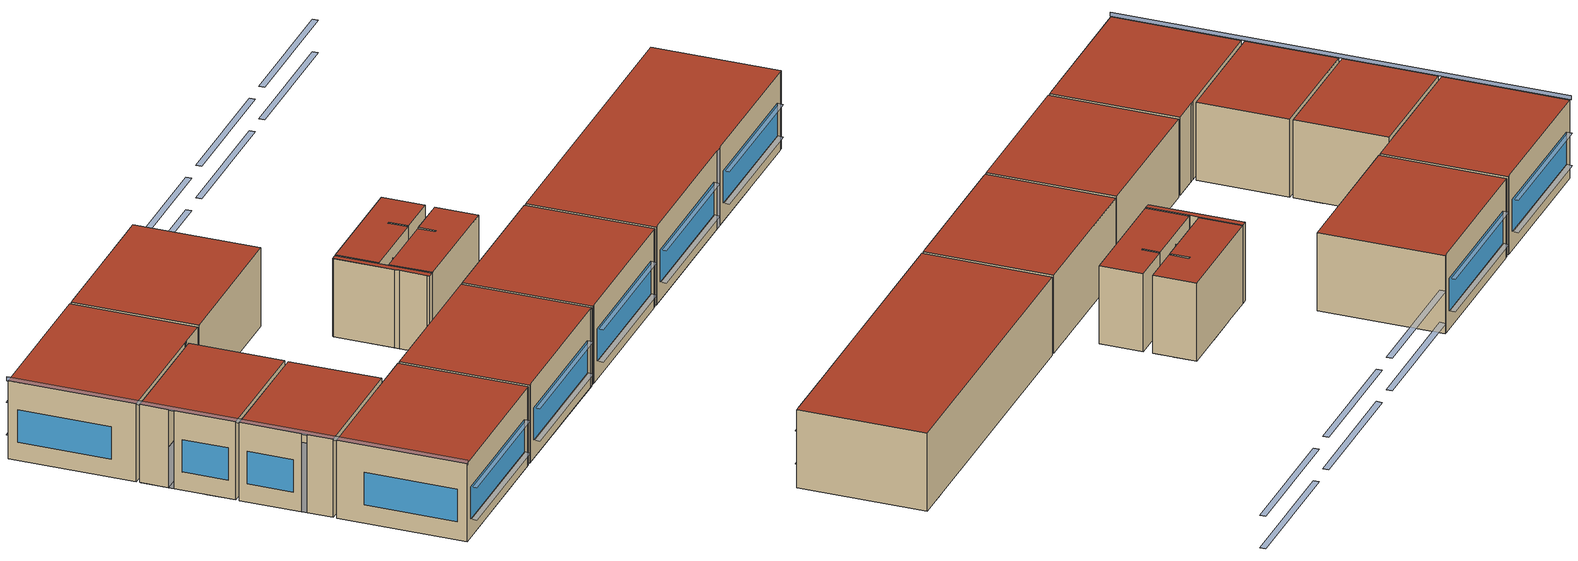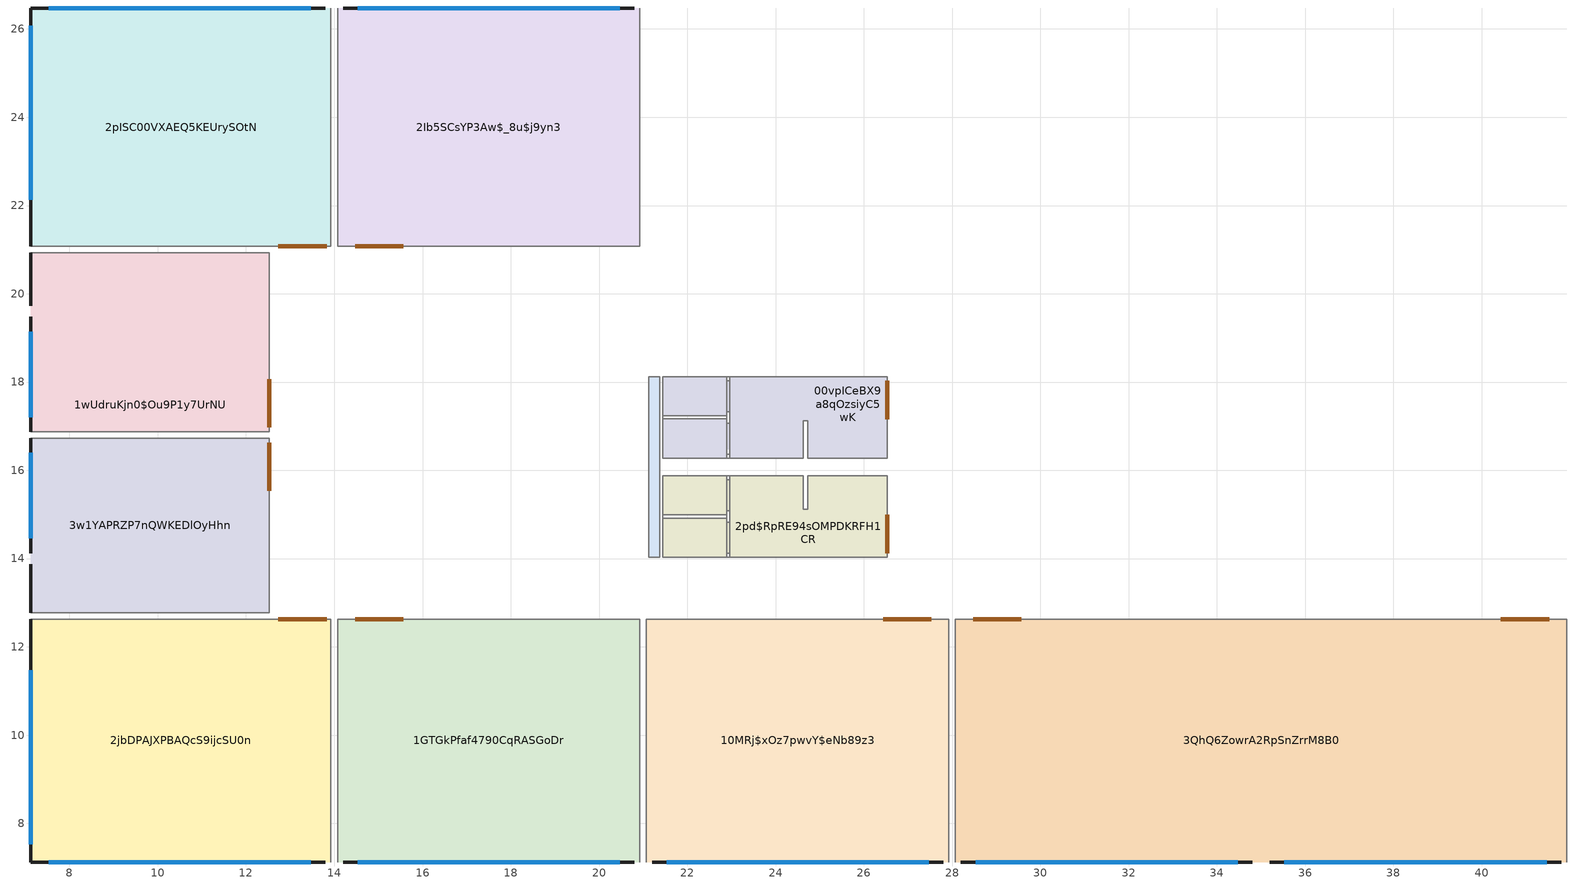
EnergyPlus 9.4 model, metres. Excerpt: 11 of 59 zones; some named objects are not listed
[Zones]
00vpICeBX9a8qOzsiyC5wK
 floor to 2LhbqelWX6PxkTQj1rKqY_ (BPS-InnerFloor_3_0.04_0.06_0.16): 22.89,16.48 22.89,16.27 21.44,16.27 21.44,16.48 z3.9; 24.62,16.48 24.62,16.27 22.96,16.27 22.96,16.48 z3.9; 26.52,16.48 26.52,16.27 24.75,16.27 24.75,16.48 z3.9
 floor adiabatic (BPS-InnerFloor_3_0.04_0.06_0.16): 24.62,16.88 24.62,16.48 21.44,16.48 21.44,16.88 z3.9; 26.52,16.88 26.52,16.48 24.75,16.48 24.75,16.27 24.73,16.27 24.73,17.12 24.65,17.12 24.65,18.12 24.75,18.12 24.75,16.88 z3.9
 floor to 3SFxr_qp9EYuaYJGZcJlIB (BPS-InnerFloor_3_0.04_0.06_0.16): 22.89,18.12 22.89,17.24 21.44,17.24 21.44,18.12 z3.9; 22.96,18.03 22.96,17.33 22.89,17.33 22.89,18.03 z3.9; 24.65,18.12 24.65,17.12 24.62,17.12 24.62,16.88 22.96,16.88 22.96,18.12 z3.9; 22.96,17.07 22.96,16.88 22.89,16.88 22.89,17.07 z3.9; 22.89,17.16 22.89,16.88 21.44,16.88 21.44,17.16 z3.9; 26.52,18.12 26.52,16.88 24.75,16.88 24.75,18.12 z3.9
 wall to 1KWbEeqKX7yBu50E2HAqP6 (BPS-InnerWall_3_0.01_0.15_0.01): 21.44,18.12,7.4 21.44,18.12,3.9 21.44,17.24,3.9 21.44,17.24,6.9 21.44,17.16,6.9 21.44,17.16,3.9 21.44,16.27,3.9 21.44,16.27,7.4
 wall adiabatic (BPS-InnerWall_3_0.01_0.15_0.01): 22.96,17.07 22.89,17.07 / 22.89,17.33 22.96,17.33 z3.9:5.9; 22.89,17.16 21.44,17.16 / 21.44,17.24 22.89,17.24 / 22.96,17.24 22.96,17.16 z3.9:6.9; 24.62,16.27 24.62,17.12 24.73,17.12 24.73,16.27 z3.9:7.4; 22.96,18.12,6.9 22.96,18.12,3.9 22.96,18.03,3.9 22.96,18.03,5.9 22.96,17.33,5.9 22.96,17.33,3.9 22.96,17.24,3.9 22.96,17.24,6.9; 22.96,18.12 22.96,16.27 22.89,16.27 22.89,18.12 z6.9; 22.96,16.37 22.96,17.07 22.89,17.07 22.89,16.37 z5.9; 22.89,17.24 22.89,17.16 21.44,17.16 21.44,17.24 z6.9; 22.96,17.16,6.9 22.96,17.16,3.9 22.96,17.07,3.9 22.96,17.07,5.9 22.96,16.37,5.9 22.96,16.37,3.9 22.96,16.27,3.9 22.96,16.27,6.9; 22.89,17.24,6.9 22.89,17.24,3.9 22.89,17.33,3.9 22.89,17.33,5.9 22.89,18.03,5.9 22.89,18.03,3.9 22.89,18.12,3.9 22.89,18.12,6.9; 22.89,16.27,6.9 22.89,16.27,3.9 22.89,16.37,3.9 22.89,16.37,5.9 22.89,17.07,5.9 22.89,17.07,3.9 22.89,17.16,3.9 22.89,17.16,6.9; 22.96,17.33 22.96,18.03 22.89,18.03 22.89,17.33 z5.9
 wall to 1Pa4Dm1xXFOuQ42mT39OUf (BPS-InnerWall_3_0.01_0.15_0.01): 22.96,18.03 22.89,18.03 z3.9:5.9; 26.52,16.27 26.52,18.12 z3.9:7.4; 26.52,18.12,7.4 26.52,18.12,3.9 22.96,18.12,3.9 22.96,18.12,6.9 22.89,18.12,6.9 22.89,18.12,3.9 21.44,18.12,3.9 21.44,18.12,7.4
 wall to 2pd$RpRE94sOMPDKRFH1CR (BPS-InnerWall_3_0.01_0.15_0.01): 22.89,16.37 22.96,16.37 z3.9:5.9; 24.73,16.27 26.52,16.27 z3.9:7.4; 21.44,16.27,7.4 21.44,16.27,3.9 22.89,16.27,3.9 22.89,16.27,6.9 22.96,16.27,6.9 22.96,16.27,3.9 24.62,16.27,3.9 24.62,16.27,7.4
 door inside (BPS-InnerDoor_1_0.05): 26.52,17.16 26.52,18.02 z3.9:5.93
 roof outside (BPS-Roof_3_0.15_0.12_0.03): 26.52,16.27 26.52,18.12 21.44,18.12 21.44,16.27 24.62,16.27 24.62,17.12 24.73,17.12 24.73,16.27 z7.4
10MRj$xOz7pwvY$eNb89z3
 floor to 3GmoJyFk9FvAnea6mogixJ (BPS-InnerFloor_3_0.04_0.06_0.16): 27.93,12.63 27.93,7.12 21.07,7.12 21.07,12.63 z3.9
 wall outside (BPS-OuterWall_2_0.175_0.07): 21.2,7.12 27.8,7.12 z3.9:7.4
 wall adiabatic (BPS-OuterWall_2_0.175_0.07): 21.53,7.12 27.47,7.12 z4.71:4.72
 wall to 1Pa4Dm1xXFOuQ42mT39OUf (BPS-InnerWall_3_0.01_0.15_0.01): 27.93,12.63 21.07,12.63 z3.9:7.4
 wall to 1GTGkPfaf4790CqRASGoDr (BPS-InnerWall_3_0.01_0.15_0.01): 21.07,12.63 21.07,7.12 z3.9:7.4
 wall to 3QhQ6ZowrA2RpSnZrrM8B0 (BPS-InnerWall_3_0.01_0.15_0.01): 27.93,7.12 27.93,12.63 z3.9:7.4
 window (Window_WM_Glas1995_2015Waermeschutzverglasungdreifach_0.024): 21.53,7.12 27.47,7.12 z4.72:6.17
 door inside (BPS-InnerDoor_1_0.05): 27.52,12.63 26.43,12.63 z3.9:5.95
 roof outside (BPS-Roof_3_0.15_0.12_0.03): 27.93,7.12 27.93,12.63 21.07,12.63 21.07,7.12 z7.4
1GTGkPfaf4790CqRASGoDr
 floor to 3GmoJyFk9FvAnea6mogixJ (BPS-InnerFloor_3_0.04_0.06_0.16): 20.93,12.63 20.93,7.12 14.07,7.12 14.07,12.63 z3.9
 wall outside (BPS-OuterWall_2_0.175_0.07): 14.2,7.12 20.8,7.12 z3.9:7.4
 wall adiabatic (BPS-OuterWall_2_0.175_0.07): 14.53,7.12 20.47,7.12 z4.71:4.72
 wall to 1Pa4Dm1xXFOuQ42mT39OUf (BPS-InnerWall_3_0.01_0.15_0.01): 20.93,12.63 14.07,12.63 z3.9:7.4
 wall to 2jbDPAJXPBAQcS9ijcSU0n (BPS-InnerWall_3_0.01_0.15_0.01): 14.07,12.63 14.07,7.12 z3.9:7.4
 window (Window_WM_Glas1995_2015Waermeschutzverglasungdreifach_0.024): 14.53,7.12 20.47,7.12 z4.72:6.17
 door inside (BPS-InnerDoor_1_0.05): 15.56,12.63 14.47,12.63 z3.9:5.95
 roof outside (BPS-Roof_3_0.15_0.12_0.03): 20.93,7.12 20.93,12.63 14.07,12.63 14.07,7.12 z7.4
1KWbEeqKX7yBu50E2HAqP6
 floor to 0i7JKizpr1lxfx1F71b7wt (BPS-InnerFloor_3_0.04_0.06_0.16): 21.38,18.12 21.38,16.88 21.12,16.88 21.12,18.12 z3.9
 floor adiabatic (BPS-InnerFloor_3_0.04_0.06_0.16): 21.38,16.88 21.38,16.48 21.12,16.48 21.12,16.88 z3.9
 floor to 2LhbqelWX6PxkTQj1rKqY_ (BPS-InnerFloor_3_0.04_0.06_0.16): 21.38,16.48 21.38,14.03 21.12,14.03 21.12,16.48 z3.9
 wall adiabatic (BPS-InnerWall_3_0.01_0.15_0.01): 21.12,14.12 21.12,14.03 / 21.12,18.12 21.12,18.1 / 21.12,15.53 21.12,15.32 / 21.38,15.88 21.38,16.27 z3.9:7.4; 21.38,14.91 21.38,14.99 / 21.38,17.16 21.38,17.24 z3.9:6.9
 wall to 1msjJyNQ933PrIH1dhlgKE (BPS-InnerWall_3_0.01_0.15_0.01): 21.12,18.1 21.12,15.53 / 21.12,15.32 21.12,14.12 z3.9:7.4
 wall to 2pd$RpRE94sOMPDKRFH1CR (BPS-InnerWall_3_0.01_0.15_0.01): 21.38,14.03,7.4 21.38,14.03,3.9 21.38,14.91,3.9 21.38,14.91,6.9 21.38,14.99,6.9 21.38,14.99,3.9 21.38,15.88,3.9 21.38,15.88,7.4
 wall to 1Pa4Dm1xXFOuQ42mT39OUf (BPS-InnerWall_3_0.01_0.15_0.01): 21.12,14.03 21.38,14.03 / 21.38,18.12 21.12,18.12 z3.9:7.4
 roof outside (BPS-Roof_3_0.15_0.12_0.03): 21.38,14.03 21.38,18.12 21.12,18.12 21.12,14.03 z7.4
1wUdruKjn0$Ou9P1y7UrNU
 floor to 1Pa4Dm1xXFOuQ42mT39OUf (BPS-InnerFloor_3_0.04_0.06_0.16): 12.53,20.9 12.53,19.73 7.12,19.73 7.12,20.9 z3.9
 floor adiabatic (BPS-InnerFloor_3_0.04_0.06_0.16): 12.53,18.3 12.53,18.1 7.12,18.1 7.12,18.3 z3.9; 12.53,20.93 12.53,20.9 7.12,20.9 7.12,20.93 z3.9; 12.53,19.73 12.53,19.48 7.12,19.48 7.12,19.73 z3.9
 floor to 3FbynaDAnDlvm_UyBTNi42 (BPS-InnerFloor_3_0.04_0.06_0.16): 12.53,18.1 12.53,16.88 7.12,16.88 7.12,18.1 z3.9
 floor to 3iNWmkZ7H2s8wCl0zaK$bG (BPS-InnerFloor_3_0.04_0.06_0.16): 12.53,19.48 12.53,18.3 7.12,18.3 7.12,19.48 z3.9
 wall outside (BPS-OuterWall_2_0.175_0.07): 7.12,20.93 7.12,19.73 / 7.12,19.48 7.12,16.88 z3.9:7.4
 wall to 2pISC00VXAEQ5KEUrySOtN (BPS-InnerWall_3_0.01_0.15_0.01): 12.53,20.93 7.12,20.93 z3.9:7.4
 wall to 1Pa4Dm1xXFOuQ42mT39OUf (BPS-InnerWall_3_0.01_0.15_0.01): 12.53,16.88 12.53,20.93 z3.9:7.4
 wall adiabatic (BPS-OuterWall_2_0.175_0.07): 7.12,19.14 7.12,17.2 z4.71:4.72
 wall to 3w1YAPRZP7nQWKEDlOyHhn (BPS-InnerWall_3_0.01_0.15_0.01): 7.12,16.88 12.53,16.88 z3.9:7.4
 window (Window_WM_Glas1995_2015Waermeschutzverglasungdreifach_0.024): 7.12,19.14 7.12,17.2 z4.72:6.17
 door inside (BPS-InnerDoor_1_0.05): 12.53,16.98 12.53,18.07 z3.9:5.95
 roof outside (BPS-Roof_3_0.15_0.12_0.03): 12.53,16.88 12.53,20.93 7.12,20.93 7.12,16.88 z7.4
2Ib5SCsYP3Aw$_8u$j9yn3
 floor to 1$3U$o1ZbAmgqaIrn6$oDh (BPS-InnerFloor_3_0.04_0.06_0.16): 20.93,26.48 20.93,21.07 14.07,21.07 14.07,26.48 z3.9
 wall outside (BPS-OuterWall_2_0.175_0.07): 20.8,26.48 14.2,26.48 z3.9:7.4
 wall adiabatic (BPS-OuterWall_2_0.175_0.07): 20.47,26.48 14.53,26.48 z4.71:4.72
 wall to 1Pa4Dm1xXFOuQ42mT39OUf (BPS-InnerWall_3_0.01_0.15_0.01): 14.07,21.07 20.93,21.07 20.93,26.48 z3.9:7.4
 wall to 2pISC00VXAEQ5KEUrySOtN (BPS-InnerWall_3_0.01_0.15_0.01): 14.07,26.48 14.07,21.07 z3.9:7.4
 window (Window_WM_Glas1995_2015Waermeschutzverglasungdreifach_0.024): 20.47,26.48 14.53,26.48 z4.72:6.17
 door inside (BPS-InnerDoor_1_0.05): 14.47,21.07 15.56,21.07 z3.9:5.95
 roof outside (BPS-Roof_3_0.15_0.12_0.03): 20.93,21.07 20.93,26.48 14.07,26.48 14.07,21.07 z7.4
2jbDPAJXPBAQcS9ijcSU0n
 floor to 3GmoJyFk9FvAnea6mogixJ (BPS-InnerFloor_3_0.04_0.06_0.16): 13.93,12.63 13.93,7.12 7.12,7.12 7.12,12.63 z3.9
 wall outside (BPS-OuterWall_2_0.175_0.07): 7.12,12.63 7.12,7.12 13.8,7.12 z3.9:7.4
 wall adiabatic (BPS-OuterWall_2_0.175_0.07): 7.53,7.12 13.47,7.12 / 7.12,11.47 7.12,7.53 z4.71:4.72
 wall adiabatic (BPS-InnerWall_3_0.01_0.15_0.01): 12.68,12.63 12.53,12.63 z3.9:7.4
 wall to 1Pa4Dm1xXFOuQ42mT39OUf (BPS-InnerWall_3_0.01_0.15_0.01): 13.93,12.63 12.68,12.63 z3.9:7.4
 wall to 3w1YAPRZP7nQWKEDlOyHhn (BPS-InnerWall_3_0.01_0.15_0.01): 12.53,12.63 7.12,12.63 z3.9:7.4
 window (Window_WM_Glas1995_2015Waermeschutzverglasungdreifach_0.024): 7.53,7.12 13.47,7.12 / 7.12,11.47 7.12,7.53 z4.72:6.17
 door inside (BPS-InnerDoor_1_0.05): 13.82,12.63 12.73,12.63 z3.9:5.95
 roof outside (BPS-Roof_3_0.15_0.12_0.03): 13.93,7.12 13.93,12.63 7.12,12.63 7.12,7.12 z7.4
2pISC00VXAEQ5KEUrySOtN
 floor to 2F7r8pWBn8IeQrBkqT4$_T (BPS-InnerFloor_3_0.04_0.06_0.16): 13.93,26.48 13.93,21.07 7.12,21.07 7.12,26.48 z3.9
 wall outside (BPS-OuterWall_2_0.175_0.07): 13.8,26.48 7.12,26.48 7.12,21.07 z3.9:7.4
 wall adiabatic (BPS-OuterWall_2_0.175_0.07): 13.47,26.48 7.53,26.48 / 7.12,26.07 7.12,22.13 z4.71:4.72
 wall to 1Pa4Dm1xXFOuQ42mT39OUf (BPS-InnerWall_3_0.01_0.15_0.01): 12.68,21.07 13.93,21.07 z3.9:7.4
 wall adiabatic (BPS-InnerWall_3_0.01_0.15_0.01): 12.53,21.07 12.68,21.07 z3.9:7.4
 window (Window_WM_Glas1995_2015Waermeschutzverglasungdreifach_0.024): 13.47,26.48 7.53,26.48 / 7.12,26.07 7.12,22.13 z4.72:6.17
 door inside (BPS-InnerDoor_1_0.05): 12.73,21.07 13.82,21.07 z3.9:5.95
 roof outside (BPS-Roof_3_0.15_0.12_0.03): 13.93,21.07 13.93,26.48 7.12,26.48 7.12,21.07 z7.4
2pd$RpRE94sOMPDKRFH1CR
 floor to 2LhbqelWX6PxkTQj1rKqY_ (BPS-InnerFloor_3_0.04_0.06_0.16): 22.89,14.91 22.89,14.03 21.44,14.03 21.44,14.91 z3.9; 22.96,14.82 22.96,14.12 22.89,14.12 22.89,14.82 z3.9; 26.52,15.88 26.52,14.03 22.96,14.03 22.96,15.88 24.62,15.88 24.62,15.12 24.65,15.12 24.65,15.03 24.75,15.03 24.75,15.88 z3.9; 22.96,15.78 22.96,15.08 22.89,15.08 22.89,15.78 z3.9; 22.89,15.88 22.89,14.99 21.44,14.99 21.44,15.88 z3.9
 floor adiabatic (BPS-InnerFloor_3_0.04_0.06_0.16): 24.75,15.88 24.75,15.03 24.65,15.03 24.65,15.12 24.73,15.12 24.73,15.88 z3.9
 wall adiabatic (BPS-InnerWall_3_0.01_0.15_0.01): 22.96,14.82 22.89,14.82 / 22.89,15.08 22.96,15.08 z3.9:5.9; 22.96,14.99 22.96,14.91 / 22.89,14.91 21.44,14.91 / 21.44,14.99 22.89,14.99 z3.9:6.9; 24.73,15.88 24.73,15.12 24.62,15.12 24.62,15.88 z3.9:7.4; 22.96,14.12 22.96,14.82 22.89,14.82 22.89,14.12 z5.9; 22.96,15.88 22.96,14.03 22.89,14.03 22.89,15.88 z6.9; 22.96,15.88,6.9 22.96,15.88,3.9 22.96,15.78,3.9 22.96,15.78,5.9 22.96,15.08,5.9 22.96,15.08,3.9 22.96,14.99,3.9 22.96,14.99,6.9; 22.96,14.91,6.9 22.96,14.91,3.9 22.96,14.82,3.9 22.96,14.82,5.9 22.96,14.12,5.9 22.96,14.12,3.9 22.96,14.03,3.9 22.96,14.03,6.9; 22.89,14.99,6.9 22.89,14.99,3.9 22.89,15.08,3.9 22.89,15.08,5.9 22.89,15.78,5.9 22.89,15.78,3.9 22.89,15.88,3.9 22.89,15.88,6.9; 22.89,14.03,6.9 22.89,14.03,3.9 22.89,14.12,3.9 22.89,14.12,5.9 22.89,14.82,5.9 22.89,14.82,3.9 22.89,14.91,3.9 22.89,14.91,6.9; 22.89,14.99 22.89,14.91 21.44,14.91 21.44,14.99 z6.9; 22.96,15.08 22.96,15.78 22.89,15.78 22.89,15.08 z5.9
 wall to 1Pa4Dm1xXFOuQ42mT39OUf (BPS-InnerWall_3_0.01_0.15_0.01): 22.89,14.12 22.96,14.12 z3.9:5.9; 26.52,14.03 26.52,15.88 z3.9:7.4; 21.44,14.03,7.4 21.44,14.03,3.9 22.89,14.03,3.9 22.89,14.03,6.9 22.96,14.03,6.9 22.96,14.03,3.9 26.52,14.03,3.9 26.52,14.03,7.4
 door inside (BPS-InnerDoor_1_0.05): 26.52,14.12 26.52,14.99 z3.9:5.93
 roof outside (BPS-Roof_3_0.15_0.12_0.03): 26.52,14.03 26.52,15.88 24.73,15.88 24.73,15.12 24.62,15.12 24.62,15.88 21.44,15.88 21.44,14.03 z7.4
3QhQ6ZowrA2RpSnZrrM8B0
 floor to 1Pa4Dm1xXFOuQ42mT39OUf (BPS-InnerFloor_3_0.04_0.06_0.16): 41.92,12.63 41.92,7.12 28.07,7.12 28.07,12.63 z3.9
 wall outside (BPS-OuterWall_2_0.175_0.07): 28.2,7.12 34.8,7.12 / 35.2,7.12 41.8,7.12 z3.9:7.4
 wall to 1Pa4Dm1xXFOuQ42mT39OUf (BPS-InnerWall_3_0.01_0.15_0.01): 41.92,12.63 28.07,12.63 z3.9:7.4
 wall to 19_MRR4YX0kuG5vyfIdN7y (BPS-InnerWall_3_0.01_0.15_0.01): 41.92,7.12 41.92,12.63 z3.9:7.4
 wall adiabatic (BPS-OuterWall_2_0.175_0.07): 28.53,7.12 34.47,7.12 / 35.53,7.12 41.47,7.12 z4.71:4.72
 window (Window_WM_Glas1995_2015Waermeschutzverglasungdreifach_0.024): 28.53,7.12 34.47,7.12 / 35.53,7.12 41.47,7.12 z4.72:6.17
 door inside (BPS-InnerDoor_1_0.05): 29.57,12.63 28.48,12.63 / 41.52,12.63 40.44,12.63 z3.9:5.95
 roof outside (BPS-Roof_3_0.15_0.12_0.03): 41.92,7.12 41.92,12.63 28.07,12.63 28.07,7.12 z7.4
3w1YAPRZP7nQWKEDlOyHhn
 floor to 3FbynaDAnDlvm_UyBTNi42 (BPS-InnerFloor_3_0.04_0.06_0.16): 12.53,16.73 12.53,12.78 7.12,12.78 7.12,16.73 z3.9
 wall outside (BPS-OuterWall_2_0.175_0.07): 7.12,16.73 7.12,14.12 / 7.12,13.88 7.12,12.78 z3.9:7.4
 wall to 1Pa4Dm1xXFOuQ42mT39OUf (BPS-InnerWall_3_0.01_0.15_0.01): 12.53,12.78 12.53,16.73 z3.9:7.4
 wall adiabatic (BPS-OuterWall_2_0.175_0.07): 7.12,16.39 7.12,14.46 z4.71:4.72
 window (Window_WM_Glas1995_2015Waermeschutzverglasungdreifach_0.024): 7.12,16.39 7.12,14.46 z4.72:6.17
 door inside (BPS-InnerDoor_1_0.05): 12.53,15.54 12.53,16.62 z3.9:5.95
 roof outside (BPS-Roof_3_0.15_0.12_0.03): 12.53,12.78 12.53,16.73 7.12,16.73 7.12,12.78 z7.4
shading: 7.08,7.08 7.08,26.52 z7.4:7.58; 20.47,26.48,4.72 20.47,26.73,4.71 14.53,26.73,4.71 14.53,26.48,4.72; 13.47,26.48,4.72 13.47,26.73,4.71 7.53,26.73,4.71 7.53,26.48,4.72; 13.47,6.87,4.71 13.47,7.12,4.72 7.53,7.12,4.72 7.53,6.87,4.71; 20.47,6.87,4.71 20.47,7.12,4.72 14.53,7.12,4.72 14.53,6.87,4.71; 27.47,6.87,4.71 27.47,7.12,4.72 21.53,7.12,4.72 21.53,6.87,4.71; 34.47,6.87,4.71 34.47,7.12,4.72 28.53,7.12,4.72 28.53,6.87,4.71; 41.47,6.87,4.71 41.47,7.12,4.72 35.53,7.12,4.72 35.53,6.87,4.71; 27.47,26.48,4.72 27.47,26.73,4.71 21.53,26.73,4.71 21.53,26.48,4.72; 41.47,26.48,4.72 41.47,26.73,4.71 35.53,26.73,4.71 35.53,26.48,4.72; 34.47,26.48,4.72 34.47,26.73,4.71 28.53,26.73,4.71 28.53,26.48,4.72; 20.47,26.73 20.47,26.48 14.53,26.48 14.53,26.73 z6.17; 13.47,26.73 13.47,26.48 7.53,26.48 7.53,26.73 z6.17; 13.47,7.12 13.47,6.87 7.53,6.87 7.53,7.12 z6.17; 20.47,7.12 20.47,6.87 14.53,6.87 14.53,7.12 z6.17; 27.47,7.12 27.47,6.87 21.53,6.87 21.53,7.12 z6.17; 34.47,7.12 34.47,6.87 28.53,6.87 28.53,7.12 z6.17; 41.47,7.12 41.47,6.87 35.53,6.87 35.53,7.12 z6.17; 27.47,26.73 27.47,26.48 21.53,26.48 21.53,26.73 z6.17; 41.47,26.73 41.47,26.48 35.53,26.48 35.53,26.73 z6.17; 34.47,26.73 34.47,26.48 28.53,26.48 28.53,26.73 z6.17
[Building]
None: North Axis=0; Terrain=Suburbs; Loads Convergence Tolerance Value=0.04; Temperature Convergence Tolerance Value=0.4; Solar Distribution=FullExterior; Maximum Number of Warmup Days=25; Minimum Number of Warmup Days=6
[Site:Location]
DENVER_STAPLETON_CO_USA_WMO_724690: Latitude=39.77; Longitude=-104.87; Time Zone=-7; Elevation=1611
[SizingPeriod:DesignDay] Day of Month=21; Humidity Condition Type=Wetbulb; Barometric Pressure=83411; Rain Indicator=No; Snow Indicator=No; Daylight Saving Time Indicator=No; Solar Model Indicator=ASHRAEClearSky
Name | Month | Day Type | Maximum DryBulb Temperature | Daily DryBulb Temperature Range | Wetbulb or DewPoint at Maximum DryBulb | Wind Speed | Wind Direction | Sky Clearness
DENVER_STAPLETON Ann Htg 99.6% Condns DB | 12 | WinterDesignDay | -20 | 0 | -20 | 2.3 | 180 | 0
DENVER_STAPLETON Ann Clg .4% Condns DB=>MWB | 7 | SummerDesignDay | 34.1 | 15.2 | 15.8 | 4 | 120 | 1
[SITE:GROUNDTEMPERATURE:BUILDINGSURFACE]
13, 13, 13, 13, 13, 13, 13, 13, 13, 13, 13, 13
[MATERIAL] Roughness=MediumRough; Thermal Absorptance=0.9; Solar Absorptance=0.7; Visible Absorptance=0.7
Name | Thickness | Conductivity | Density | Specific Heat
lime_plaster_0.01 | 0.01 | 0.7 | 1600 | 850
vertical_core_brick_700_0.15 | 0.15 | 0.13 | 695 | 850
cement_floating_screed_2_bottom_0.04 | 0.04 | 1.4 | 1990 | 1000
EPS_040_15_0.06 | 0.06 | 0.04 | 15 | 1500
concrete_CEM_II_BS325R_wz05_0.16 | 0.16 | 2.1 | 2420 | 1000
concrete_CEM_II_BS325R_wz05_0.15 | 0.15 | 2.1 | 2420 | 1000
foam_glass_board_130_0.12 | 0.12 | 0.065 | 130 | 840
gravel_single_granular_0.03 | 0.03 | 0.814 | 1500 | 840
Door0_2015Typical_0.05 | 0.05 | 0.08 | 650 | 1500
concrete_CEM_II_BS325R_wz05_0.175 | 0.175 | 2.1 | 2420 | 1000
EPS_040_15_0.07 | 0.07 | 0.04 | 15 | 1500
[WINDOWMATERIAL:SIMPLEGLAZINGSYSTEM]
WM_Glas1995_2015Waermeschutzverglasungdreifach_0.024: UFactor=0.799309; Solar Heat Gain Coefficient=0.5
[CONSTRUCTION]
BPS-InnerWall_3_0.01_0.15_0.01: lime_plaster_0.01, vertical_core_brick_700_0.15, lime_plaster_0.01
BPS-InnerFloor_3_0.04_0.06_0.16: concrete_CEM_II_BS325R_wz05_0.16, EPS_040_15_0.06, cement_floating_screed_2_bottom_0.04
BPS-Roof_3_0.15_0.12_0.03: gravel_single_granular_0.03, foam_glass_board_130_0.12, concrete_CEM_II_BS325R_wz05_0.15
BPS-InnerDoor_1_0.05: Door0_2015Typical_0.05
BPS-OuterWall_2_0.175_0.07: EPS_040_15_0.07, concrete_CEM_II_BS325R_wz05_0.175
Window_WM_Glas1995_2015Waermeschutzverglasungdreifach_0.024: WM_Glas1995_2015Waermeschutzverglasungdreifach_0.024
[ZONE] Type=1; Multiplier=1; Ceiling Height=autocalculate; Floor Area=autocalculate; Part of Total Floor Area=Yes
Name | Volume
00vpICeBX9a8qOzsiyC5wK | 32.0954
10MRj$xOz7pwvY$eNb89z3; 1GTGkPfaf4790CqRASGoDr | 131.922
1KWbEeqKX7yBu50E2HAqP6 | 3.5875
1wUdruKjn0$Ou9P1y7UrNU | 76.545
2Ib5SCsYP3Aw$_8u$j9yn3 | 129.465
2jbDPAJXPBAQcS9ijcSU0n | 130.96
2pISC00VXAEQ5KEUrySOtN | 128.52
2pd$RpRE94sOMPDKRFH1CR | 32.1269
3QhQ6ZowrA2RpSnZrrM8B0 | 266.734
3w1YAPRZP7nQWKEDlOyHhn | 74.6078
[PEOPLE] Number of People Calculation Method=People/Area; Fraction Radiant=0.5; Sensible Heat Fraction=autocalculate; Activity Level Schedule=Schedule Activity 70 watt; Carbon Dioxide Generation Rate=3.82e-08; Enable ASHRAE 55 Comfort Warnings=No; Mean Radiant Temperature Calculation Type=ZoneAveraged; Clothing Insulation Calculation Method=ClothingInsulationSchedule
Name | Zone or ZoneList | Number of People Schedule | People per Zone Floor Area
00vpICeBX9a8qOzsiyC5wK | 00vpICeBX9a8qOzsiyC5wK | Schedule People WC and sanitary rooms in non-residential buildings | 0
10MRj$xOz7pwvY$eNb89z3 | 10MRj$xOz7pwvY$eNb89z3 | Schedule People Group Office (between 2 and 6 employees) | 0.0714286
1GTGkPfaf4790CqRASGoDr | 1GTGkPfaf4790CqRASGoDr | Schedule People Group Office (between 2 and 6 employees) | 0.0714286
1KWbEeqKX7yBu50E2HAqP6 | 1KWbEeqKX7yBu50E2HAqP6 | Schedule People Group Office (between 2 and 6 employees) | 0.0714286
1wUdruKjn0$Ou9P1y7UrNU | 1wUdruKjn0$Ou9P1y7UrNU | Schedule People Meeting Conference seminar | 0.333333
2Ib5SCsYP3Aw$_8u$j9yn3 | 2Ib5SCsYP3Aw$_8u$j9yn3 | Schedule People Group Office (between 2 and 6 employees) | 0.0714286
2jbDPAJXPBAQcS9ijcSU0n | 2jbDPAJXPBAQcS9ijcSU0n | Schedule People Group Office (between 2 and 6 employees) | 0.0714286
2pISC00VXAEQ5KEUrySOtN | 2pISC00VXAEQ5KEUrySOtN | Schedule People Group Office (between 2 and 6 employees) | 0.0714286
2pd$RpRE94sOMPDKRFH1CR | 2pd$RpRE94sOMPDKRFH1CR | Schedule People WC and sanitary rooms in non-residential buildings | 0
3QhQ6ZowrA2RpSnZrrM8B0 | 3QhQ6ZowrA2RpSnZrrM8B0 | Schedule People Meeting Conference seminar | 0.333333
3w1YAPRZP7nQWKEDlOyHhn | 3w1YAPRZP7nQWKEDlOyHhn | Schedule People Meeting Conference seminar | 0.333333
[LIGHTS] Design Level Calculation Method=Watts/Area; Return Air Fraction=0; Fraction Radiant=0.42; Fraction Visible=0.18; Fraction Replaceable=1; EndUse Subcategory=General; Return Air Fraction Calculated from Plenum Temperature=No; Return Air Fraction Function of Plenum Temperature Coefficient 1=0; Return Air Fraction Function of Plenum Temperature Coefficient 2=0
Name | Zone or ZoneList | Schedule | Watts per Zone Floor Area
00vpICeBX9a8qOzsiyC5wK | 00vpICeBX9a8qOzsiyC5wK | Schedule Lighting WC and sanitary rooms in non-residential buildings | 11.1
10MRj$xOz7pwvY$eNb89z3 | 10MRj$xOz7pwvY$eNb89z3 | Schedule Lighting Group Office (between 2 and 6 employees) | 12.5
1GTGkPfaf4790CqRASGoDr | 1GTGkPfaf4790CqRASGoDr | Schedule Lighting Group Office (between 2 and 6 employees) | 12.5
1KWbEeqKX7yBu50E2HAqP6 | 1KWbEeqKX7yBu50E2HAqP6 | Schedule Lighting Group Office (between 2 and 6 employees) | 12.5
1wUdruKjn0$Ou9P1y7UrNU | 1wUdruKjn0$Ou9P1y7UrNU | Schedule Lighting Meeting Conference seminar | 15.9
2Ib5SCsYP3Aw$_8u$j9yn3 | 2Ib5SCsYP3Aw$_8u$j9yn3 | Schedule Lighting Group Office (between 2 and 6 employees) | 12.5
2jbDPAJXPBAQcS9ijcSU0n | 2jbDPAJXPBAQcS9ijcSU0n | Schedule Lighting Group Office (between 2 and 6 employees) | 12.5
2pISC00VXAEQ5KEUrySOtN | 2pISC00VXAEQ5KEUrySOtN | Schedule Lighting Group Office (between 2 and 6 employees) | 12.5
2pd$RpRE94sOMPDKRFH1CR | 2pd$RpRE94sOMPDKRFH1CR | Schedule Lighting WC and sanitary rooms in non-residential buildings | 11.1
3QhQ6ZowrA2RpSnZrrM8B0 | 3QhQ6ZowrA2RpSnZrrM8B0 | Schedule Lighting Meeting Conference seminar | 15.9
3w1YAPRZP7nQWKEDlOyHhn | 3w1YAPRZP7nQWKEDlOyHhn | Schedule Lighting Meeting Conference seminar | 15.9
[ELECTRICEQUIPMENT] Design Level Calculation Method=Watts/Area; Fraction Latent=0; Fraction Radiant=0; Fraction Lost=0; EndUse Subcategory=General
Name | Zone or ZoneList | Schedule | Watts per Zone Floor Area
00vpICeBX9a8qOzsiyC5wK | 00vpICeBX9a8qOzsiyC5wK | Schedule Equipment WC and sanitary rooms in non-residential buildings | 0
10MRj$xOz7pwvY$eNb89z3 | 10MRj$xOz7pwvY$eNb89z3 | Schedule Equipment Group Office (between 2 and 6 employees) | 7
1GTGkPfaf4790CqRASGoDr | 1GTGkPfaf4790CqRASGoDr | Schedule Equipment Group Office (between 2 and 6 employees) | 7
1KWbEeqKX7yBu50E2HAqP6 | 1KWbEeqKX7yBu50E2HAqP6 | Schedule Equipment Group Office (between 2 and 6 employees) | 7
1wUdruKjn0$Ou9P1y7UrNU | 1wUdruKjn0$Ou9P1y7UrNU | Schedule Equipment Meeting Conference seminar | 2
2Ib5SCsYP3Aw$_8u$j9yn3 | 2Ib5SCsYP3Aw$_8u$j9yn3 | Schedule Equipment Group Office (between 2 and 6 employees) | 7
2jbDPAJXPBAQcS9ijcSU0n | 2jbDPAJXPBAQcS9ijcSU0n | Schedule Equipment Group Office (between 2 and 6 employees) | 7
2pISC00VXAEQ5KEUrySOtN | 2pISC00VXAEQ5KEUrySOtN | Schedule Equipment Group Office (between 2 and 6 employees) | 7
2pd$RpRE94sOMPDKRFH1CR | 2pd$RpRE94sOMPDKRFH1CR | Schedule Equipment WC and sanitary rooms in non-residential buildings | 0
3QhQ6ZowrA2RpSnZrrM8B0 | 3QhQ6ZowrA2RpSnZrrM8B0 | Schedule Equipment Meeting Conference seminar | 2
3w1YAPRZP7nQWKEDlOyHhn | 3w1YAPRZP7nQWKEDlOyHhn | Schedule Equipment Meeting Conference seminar | 2
[ZONEINFILTRATION:DESIGNFLOWRATE] Schedule=Continuous; Design Flow Rate Calculation Method=AirChanges/Hour; Air Changes per Hour=0.2; Constant Term Coefficient=1; Temperature Term Coefficient=0; Velocity Term Coefficient=0; Velocity Squared Term Coefficient=0
Name | Zone or ZoneList
00vpICeBX9a8qOzsiyC5wK | 00vpICeBX9a8qOzsiyC5wK
10MRj$xOz7pwvY$eNb89z3 | 10MRj$xOz7pwvY$eNb89z3
1GTGkPfaf4790CqRASGoDr | 1GTGkPfaf4790CqRASGoDr
1KWbEeqKX7yBu50E2HAqP6 | 1KWbEeqKX7yBu50E2HAqP6
1wUdruKjn0$Ou9P1y7UrNU | 1wUdruKjn0$Ou9P1y7UrNU
2Ib5SCsYP3Aw$_8u$j9yn3 | 2Ib5SCsYP3Aw$_8u$j9yn3
2jbDPAJXPBAQcS9ijcSU0n | 2jbDPAJXPBAQcS9ijcSU0n
2pISC00VXAEQ5KEUrySOtN | 2pISC00VXAEQ5KEUrySOtN
2pd$RpRE94sOMPDKRFH1CR | 2pd$RpRE94sOMPDKRFH1CR
3QhQ6ZowrA2RpSnZrrM8B0 | 3QhQ6ZowrA2RpSnZrrM8B0
3w1YAPRZP7nQWKEDlOyHhn | 3w1YAPRZP7nQWKEDlOyHhn
[HVACTEMPLATE:ZONE:IDEALLOADSAIRSYSTEM] Maximum Heating Supply Air Temperature=50; Minimum Cooling Supply Air Temperature=13; Maximum Heating Supply Air Humidity Ratio=0.0156; Minimum Cooling Supply Air Humidity Ratio=0.0077; Heating Limit=NoLimit; Cooling Limit=NoLimit; Heating Availability Schedule=On; Cooling Availability Schedule=On; Dehumidification Control Type=ConstantSensibleHeatRatio; Cooling Sensible Heat Ratio=0.7; Dehumidification Setpoint=60; Humidification Control Type=None; Humidification Setpoint=30; Outdoor Air Method=None; Outdoor Air Flow Rate per Person=0.00944; Outdoor Air Flow Rate per Zone Floor Area=0; Outdoor Air Flow Rate per Zone=0; Demand Controlled Ventilation Type=None; Outdoor Air Economizer Type=NoEconomizer; Heat Recovery Type=None; Sensible Heat Recovery Effectiveness=0.7; Latent Heat Recovery Effectiveness=0.65
Name | Template Thermostat
00vpICeBX9a8qOzsiyC5wK; 2pd$RpRE94sOMPDKRFH1CR | STATS WC and sanitary rooms in non-residential buildings
10MRj$xOz7pwvY$eNb89z3; 1GTGkPfaf4790CqRASGoDr; 1KWbEeqKX7yBu50E2HAqP6; 2Ib5SCsYP3Aw$_8u$j9yn3; 2jbDPAJXPBAQcS9ijcSU0n; 2pISC00VXAEQ5KEUrySOtN | STATS Group Office (between 2 and 6 employees)
1wUdruKjn0$Ou9P1y7UrNU; 3QhQ6ZowrA2RpSnZrrM8B0; 3w1YAPRZP7nQWKEDlOyHhn | STATS Meeting Conference seminar
[SCHEDULE:DAY:HOURLY]
Schedule People WC and sanitary rooms in non-residential buildings; Schedule People Group Office (between 2 and 6 employees); Schedule People Meeting Conference seminar: 0, 0, 0, 0, 0, 0, 0, 0.2, 0.4, 0.6, 0.8, 0.8, 0.4, 0.6, 0.8, 0.8, 0.4, 0.2, 0, 0, 0, 0, 0, 0
Schedule Equipment WC and sanitary rooms in non-residential buildings; Schedule Equipment Group Office (between 2 and 6 employees): 0.1, 0.1, 0.1, 0.1, 0.1, 0.1, 0.1, 0.2, 0.4, 0.6, 0.8, 0.8, 0.4, 0.6, 0.8, 0.8, 0.4, 0.2, 0.1, 0.1, 0.1, 0.1, 0.1, 0.1
Schedule Lighting WC and sanitary rooms in non-residential buildings; Schedule Lighting Group Office (between 2 and 6 employees); Schedule Lighting Meeting Conference seminar: 0, 0, 0, 0, 0, 0, 1, 1, 1, 1, 1, 1, 1, 1, 1, 1, 1, 1, 0, 0, 0, 0, 0, 0
Schedule Equipment Meeting Conference seminar: 0.1, 0.1, 0.1, 0.1, 0.1, 0.1, 0.1, 0.1, 0.1, 0.6, 1, 0.4, 0.1, 0.1, 0.6, 1, 0.4, 0.1, 0.1, 0.1, 0.1, 0.1, 0.1, 0.1
[SCHEDULE:WEEK:COMPACT]
Schedule People WC and sanitary rooms in non-residential buildings: AllDays, Schedule People WC and sanitary rooms in non-residential buildings
Schedule Equipment WC and sanitary rooms in non-residential buildings: AllDays, Schedule Equipment WC and sanitary rooms in non-residential buildings
Schedule Lighting WC and sanitary rooms in non-residential buildings: AllDays, Schedule Lighting WC and sanitary rooms in non-residential buildings
Schedule People Group Office (between 2 and 6 employees): AllDays, Schedule People Group Office (between 2 and 6 employees)
Schedule Equipment Group Office (between 2 and 6 employees): AllDays, Schedule Equipment Group Office (between 2 and 6 employees)
Schedule Lighting Group Office (between 2 and 6 employees): AllDays, Schedule Lighting Group Office (between 2 and 6 employees)
Schedule People Meeting Conference seminar: AllDays, Schedule People Meeting Conference seminar
Schedule Equipment Meeting Conference seminar: AllDays, Schedule Equipment Meeting Conference seminar
Schedule Lighting Meeting Conference seminar: AllDays, Schedule Lighting Meeting Conference seminar
[SCHEDULE:YEAR]
Schedule People WC and sanitary rooms in non-residential buildings: Schedule People WC and sanitary rooms in non-residential buildings, 1, 1, 12, 31
Schedule Equipment WC and sanitary rooms in non-residential buildings: Schedule Equipment WC and sanitary rooms in non-residential buildings, 1, 1, 12, 31
Schedule Lighting WC and sanitary rooms in non-residential buildings: Schedule Lighting WC and sanitary rooms in non-residential buildings, 1, 1, 12, 31
Schedule People Group Office (between 2 and 6 employees): Schedule People Group Office (between 2 and 6 employees), 1, 1, 12, 31
Schedule Equipment Group Office (between 2 and 6 employees): Schedule Equipment Group Office (between 2 and 6 employees), 1, 1, 12, 31
Schedule Lighting Group Office (between 2 and 6 employees): Schedule Lighting Group Office (between 2 and 6 employees), 1, 1, 12, 31
Schedule People Meeting Conference seminar: Schedule People Meeting Conference seminar, 1, 1, 12, 31
Schedule Equipment Meeting Conference seminar: Schedule Equipment Meeting Conference seminar, 1, 1, 12, 31
Schedule Lighting Meeting Conference seminar: Schedule Lighting Meeting Conference seminar, 1, 1, 12, 31
[Schedule:Compact]
Continuous; On: Through: 12/31, For: AllDays, Until: 24:00, 1
[SCHEDULE:COMPACT]
Schedule Activity 70 watt: Through: 12/31, For: Alldays, Until: 24:00, 70
